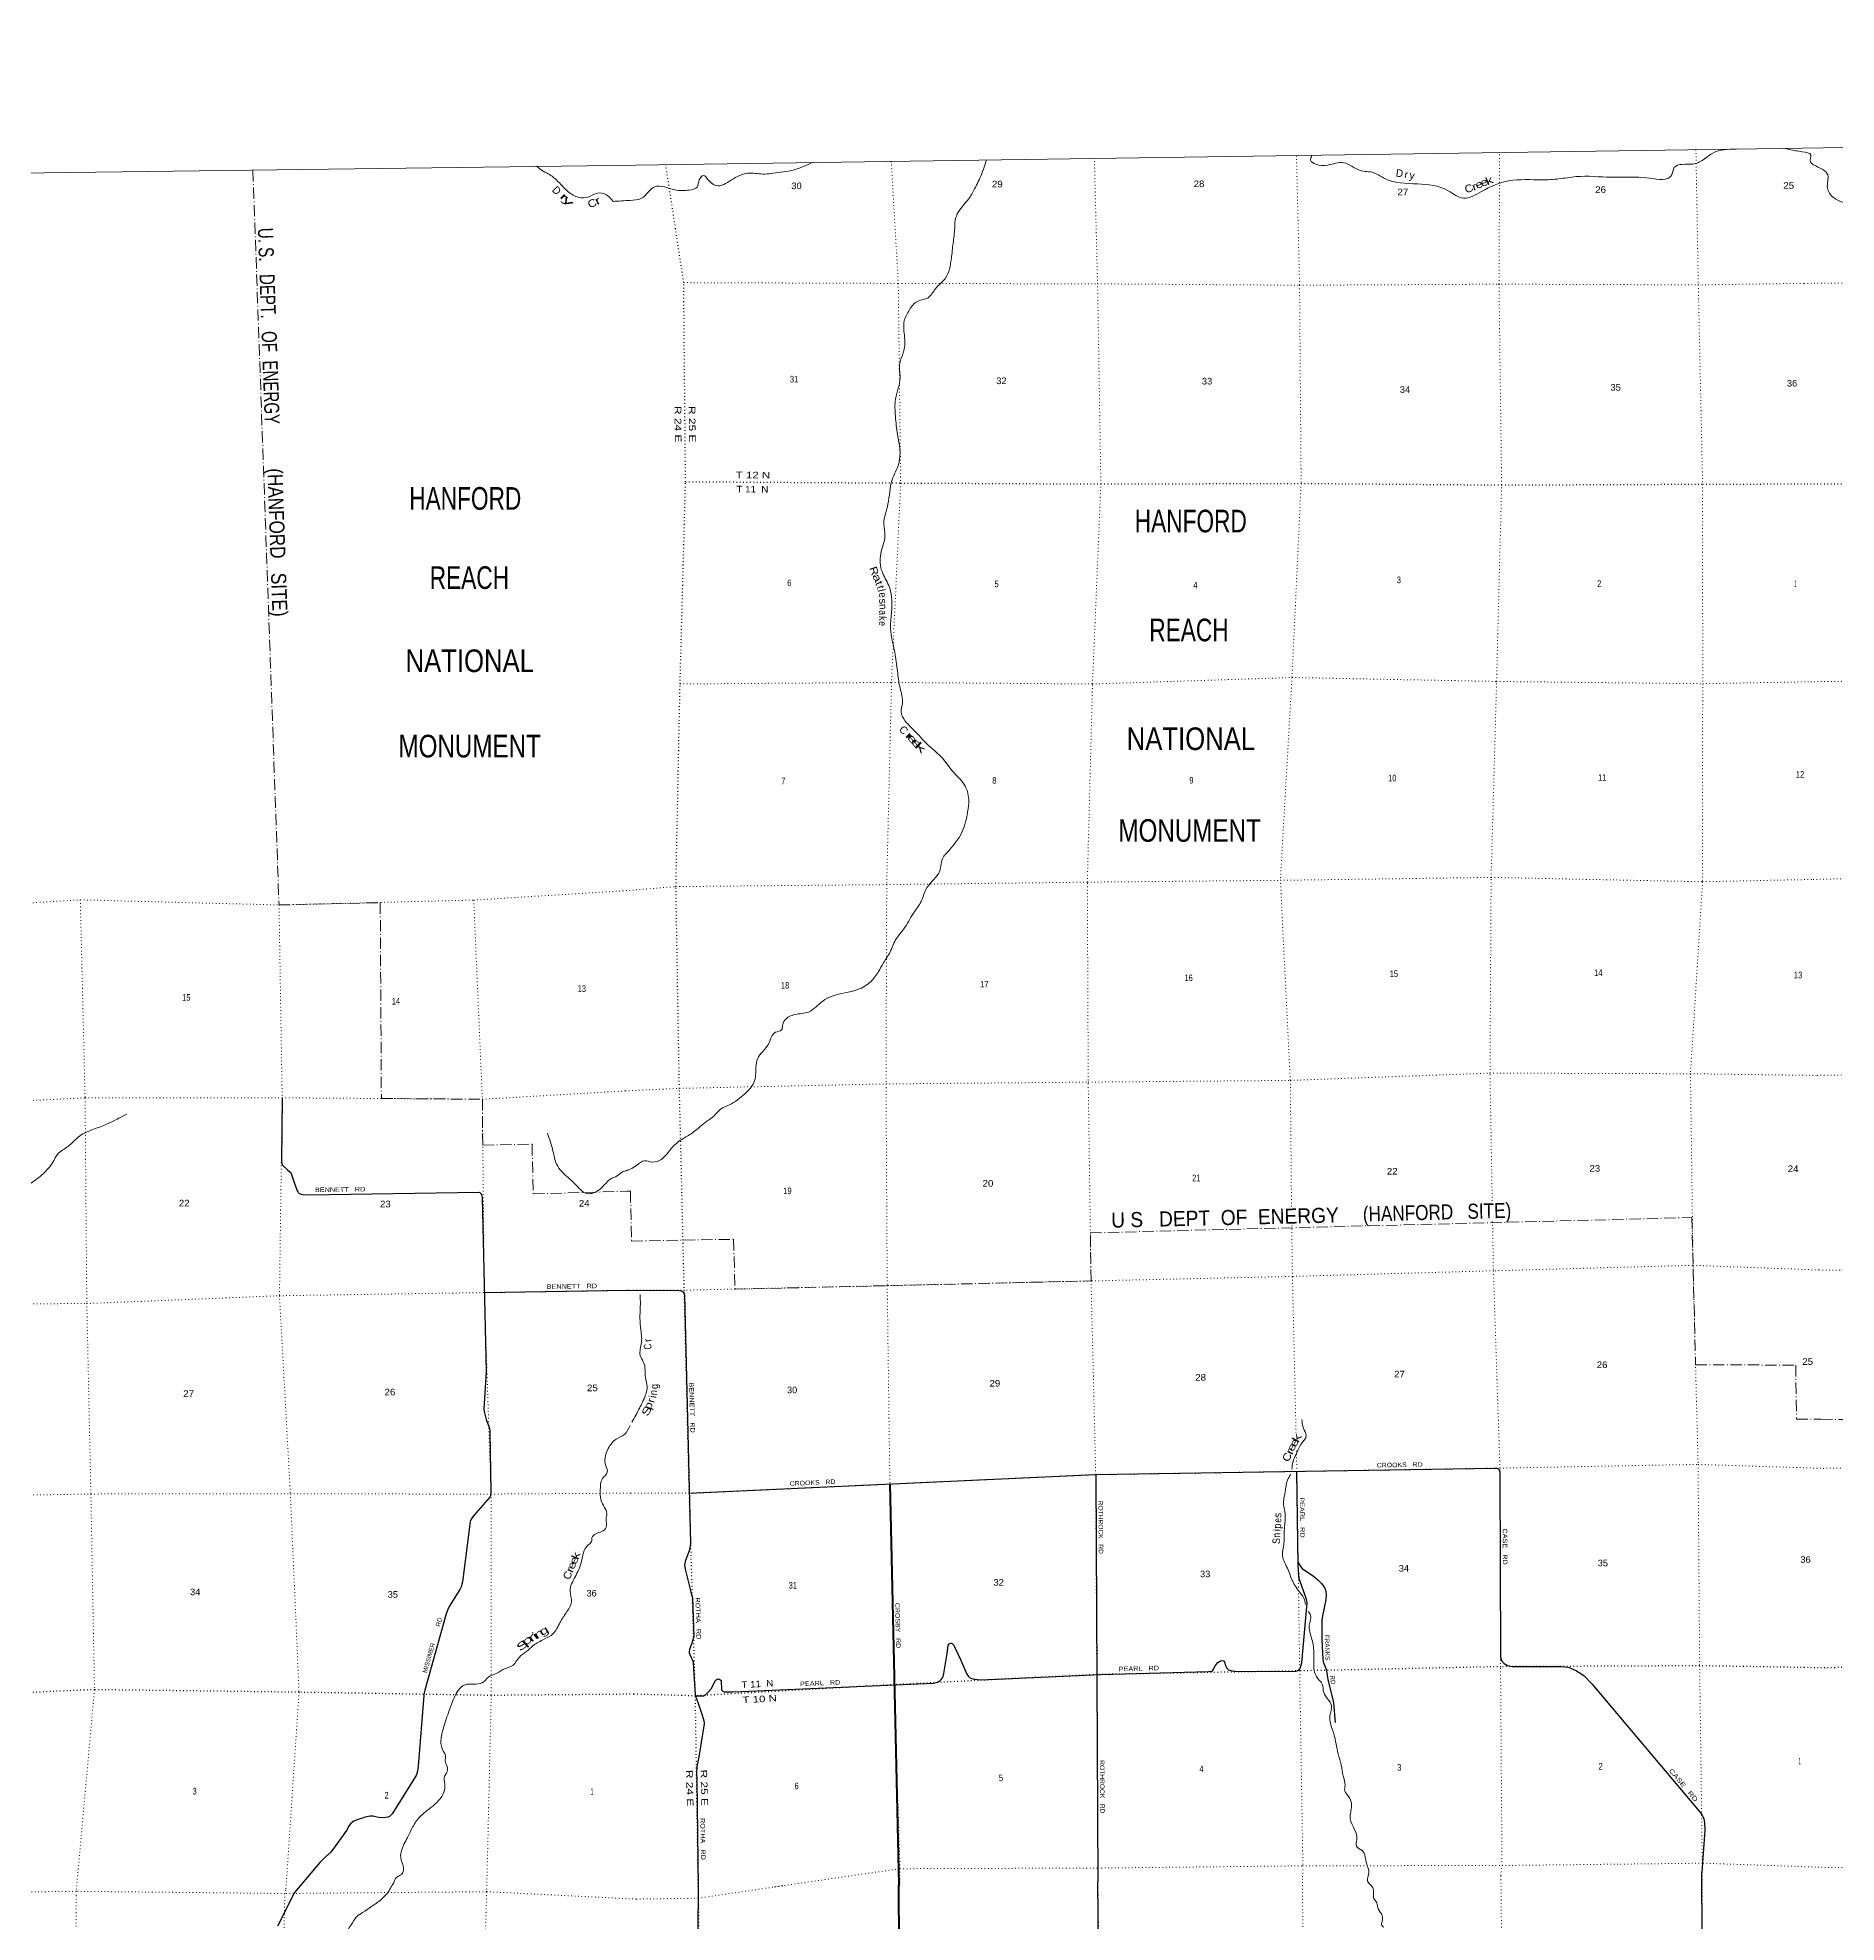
# Model space of a CAD drawing. Header units: feet. Extents: x 245918 to 509309, y -547785 to -360805.
# Drawn here: x 300551 to 348309, y -410830 to -360805 of the extents above; entities that cross this region are included whole.
import ezdxf
from ezdxf.enums import TextEntityAlignment as Align

# ---------------------------------------------------------------- set-up
doc = ezdxf.new("R2010")
doc.units = ezdxf.units.FT
doc.header["$LTSCALE"] = 60
doc.linetypes.add('DOT_DASHED', pattern=[7.7, 5, -1.2, 0.3, -1.2])
doc.linetypes.add('DOTTED', pattern=[1.5, 0.3, -1.2])
for name, color, linetype, lineweight in [('26', 7, 'Continuous', 40), ('27', 7, 'Continuous', 13), ('29', 7, 'Continuous', 25), ('39', 7, 'Continuous', 13), ('4', 7, 'Continuous', 13), ('44', 7, 'DOT_DASHED', 13), ('6', 7, 'DOTTED', 25), ('7', 7, 'DOTTED', 13)]:
    doc.layers.add(name, color=color, linetype=linetype, lineweight=lineweight)
doc.layers.add('30', color=7, linetype='Continuous')
doc.layers.add('41', color=7, linetype='Continuous')

msp = doc.modelspace()

# ---------------------------------------------------------------- linework, layer by layer
at = {"layer": '26'}
msp.add_line((323179.05, -399195.5), (323414.96, -409839.66), dxfattribs=at)
msp.add_lwpolyline([(323523.87, -424982.69), (323497.79, -419987.83), (323447.07, -414695.38), (323414.96, -409839.66)], dxfattribs=at)
at = {"layer": '29'}
for p, q in [((312409.21, -394114.66), (316229.7, -394052.93)), ((328644.29, -398947.04), (328701.91, -409759.51)), ((307368.76, -410038.61), (306918.27, -410933.58))]:
    msp.add_line(p, q, dxfattribs=at)
for points in [[(307043.16, -388943.93), (307022.21, -390624.59), (307035.36, -390692.96), (307045.41, -390723.15), (307060.36, -390740.67), (307188.49, -390855.24), (307256.55, -390916.81), (307282.36, -390956.31), (307343.73, -391138.41), (307444.88, -391416.44), (307465.18, -391450.03), (307480.26, -391465.12), (307497.86, -391480.21), (307524.35, -391495.6), (307593.38, -391512.91), (307724.83, -391520.43), (312268, -391452.68), (312291.95, -391458.84), (312302.63, -391465.12), (312324.62, -391489.02), (312337.83, -391520.45), (312350.58, -391592.16), (312457.97, -396212.73), (312395.01, -397209.77), (312403.58, -397274.15), (312455.34, -397483.93), (312467.99, -397512.54), (312522.47, -397646.46), (312548.34, -397725.38), (312553.29, -397798.89), (312584.92, -399402.2), (312578.51, -399488.52), (312570.97, -399513.67), (312555.57, -399545.57), (312126.66, -400039.71), (312102.18, -400067.01), (312056.93, -400129.88), (312034.31, -400190.25), (312014.11, -400335.39), (311833.22, -401789.89), (311816.23, -401858.02), (311793, -401925.71), (311756.85, -401999.87), (311477.02, -402443.23), (311437.33, -402526.83), (311398.6, -402637.73), (310830.06, -404667.61), (310813.95, -404735.14), (310804.7, -404810.91), (310653.36, -406686.93), (310639.26, -406817.7), (310620.9, -406878.64), (310599.04, -406930.89), (309962.71, -407954.16), (309931.68, -407989.77), (309888.95, -408019.95), (309851.24, -408035.04), (309792.46, -408049.57), (309695.4, -408057.68), (309596.46, -408050.83), (309447.68, -408009.04), (309383.71, -408009.89), (309250.49, -408037.56), (309144.92, -408070.25), (309051.91, -408102.95), (308948.86, -408148.22), (308911.15, -408168.35), (308865.22, -408203.89), (308825.69, -408256.38), (308748.71, -408392.98), (308418.48, -408865.05), (308335.25, -408965.35), (308181.73, -409100.73), (308042.33, -409241.91), (307368.76, -410038.61)], [(316229.7, -394052.93), (317573.15, -394055.65), (317643.53, -394065.71), (317675.69, -394085.3), (317698.83, -394110.98), (317721.58, -394174.78), (317886.96, -400779.19), (317856.34, -400942.82), (317742.29, -401254.84), (317728.46, -401337.98), (317740.85, -401452.36), (317872.12, -401990.52), (317895.5, -402064.49), (317934.83, -402217.31), (317971.38, -403241.3), (317917.82, -403417.73), (317859.59, -403587.98), (317848.4, -403640.57), (317851.21, -403681.41), (317868.12, -403722.6), (317949.36, -403894.6), (317955.35, -403928.13), (317968.04, -404100.54), (318011.61, -404785.7), (318021.19, -404827.54), (318099.68, -405041.01), (318195.76, -405330.53), (318242.63, -405480.38), (318247.42, -405523.5), (318246.62, -405562.73), (318110.69, -406436.82), (318050.16, -406701.71), (318046.78, -406870.97), (318051.35, -407040.11), (318091.41, -409892.76)], [(317853.36, -399437.56), (328646.13, -398947.01), (339245.73, -398776), (339291.45, -398777.96), (339322.57, -398787.54), (339344.12, -398801.91), (339360.88, -398827.72), (339370.45, -398871.38), (339377.73, -398964.13), (339393.17, -403767.64), (339400.87, -403829.69), (339431.48, -403901.78), (339487.69, -403962.51), (339575.11, -404016.76), (339699.41, -404038.19), (341008.26, -404036.79), (341102.45, -404045.51), (341193.42, -404059.88), (341279.61, -404088.62), (341408.88, -404155.7), (341552.93, -404243.75), (341609.97, -404289.84), (341814.46, -404501.37), (344666.62, -407880.83), (344743.65, -407983.59), (344791.53, -408084.2), (344810.68, -408184.81), (344815.15, -408382.39), (344736.41, -409502.41)], [(318019.45, -404819.96), (318205.52, -404819.24), (318235.49, -404814.41), (318271.4, -404797.64), (318326.46, -404752.13), (318429.38, -404631.24), (318546.93, -404413.35), (318563.47, -404397.6), (318594.59, -404376.05), (318630.5, -404368.86), (318666.41, -404380.84), (318687.95, -404402.4), (318695.13, -404414.37), (318703.72, -404446.02), (318707.48, -404626.98), (318711.89, -404661.1), (318723.86, -404680.27), (318743.01, -404697.03), (318775.29, -404711.94), (318814.83, -404716.2), (319007.47, -404712.73), (319243.35, -404699.36), (324338.22, -404479.68), (324440.63, -404455.09), (324487.31, -404431.14), (324517.24, -404407.18), (324547.16, -404378.44), (324574.69, -404340.11), (324590.25, -404301.78), (324615.09, -404223.99), (324696.11, -403693.11), (324723.6, -403475.23), (324750.65, -403437.03), (324774.59, -403425.05), (324803.31, -403422.66), (324832.04, -403432.24), (324847.61, -403444.21), (324877.53, -403477.75), (324914.64, -403549.61), (325057.62, -403849.89), (325225.97, -404246.4), (325265.35, -404306.58), (325289.29, -404328.13), (325325.2, -404349.69), (325378.51, -404363.65), (325502.35, -404388.02), (325613.31, -404394.56), (328778.41, -404248.64), (331642.79, -404173.89), (331706.3, -404165.25), (331735.03, -404160.46), (331751.78, -404153.27), (331756.15, -404139.14), (331821.61, -404014.96), (331878.66, -403942.47), (331912.18, -403913.73), (331931.33, -403904.15), (331971.09, -403888.87), (332005.54, -403884.98), (332037.19, -403891.4), (332046.24, -403899.36), (332063, -403923.31), (332093.79, -404014.84), (332127.64, -404081.41), (332149.81, -404110.14), (332161.15, -404124.53), (332201.85, -404141.3), (332266.49, -404155.67), (332350.27, -404162.85), (332473.26, -404169.21), (333956.06, -404159.86), (333996.12, -404155.67), (334015.27, -404148.49), (334039.21, -404134.11), (334059.16, -404113.28), (334082.3, -404069.44), (334113.66, -403943.07), (334259.46, -402349.52), (334242.78, -402260.46), (334196.09, -402132.77), (334081.25, -401807.47), (334048.79, -401702.75), (334015.75, -401352.32), (333985.87, -398860.86)], [(334014.04, -401269.88), (334090.68, -401391.35), (334126.59, -401434.47), (334184.63, -401485.29), (334417.89, -401634.92), (334540.74, -401736.29), (334642.25, -401837.05), (334705.93, -401920.74), (334734.65, -401980.63), (334756.2, -402057.28), (334762.38, -402128.03), (334751.38, -402273.11), (334711.64, -402479.19), (334654.46, -402735.2), (334645.11, -402840.78), (334645.44, -403337.64), (334672.42, -403841.89), (334683.49, -403916.12), (334753.81, -404091.02), (334770.48, -404153.54), (334805.38, -404388.11), (334944.13, -404922.24), (334956.33, -405006.29), (335005.13, -405524.18)], [(339649.85, -425344.22), (344599.86, -425319.73), (344676.24, -425315.69), (344758.35, -425287.73), (344817.94, -425236.94), (344848.22, -425181.26), (344874.83, -425118.5), (344888.51, -425062.82), (344909.02, -424963.18), (344836.39, -419967.96), (344791.1, -417296.51), (344763.77, -414641.23), (344736.41, -409502.41)], [(318091.41, -409892.76), (318049.93, -414661.86), (318054.5, -414961.36), (318065.84, -415106.13), (318100.74, -415355.53), (318135.13, -415711.46), (318123.57, -416445.04), (318111.28, -417331.37), (318068.07, -420470.71), (318035.08, -423155.86), (317984.79, -425684.14)], [(328721.1, -411558.61), (328701.91, -409759.51)]]:
    msp.add_lwpolyline(points, dxfattribs=at)
at = {"layer": '39'}
for points in [[(321141.31, -364107.27), (320614.43, -364317.53), (320083.84, -364401.49), (319856.31, -364424.51), (319458.34, -364399.33), (319022.49, -364547.88), (318615.11, -364738.38), (318377.74, -364606.4), (318224.15, -364463.28), (318117.63, -364579.47), (318063.95, -364769.53), (317849.08, -364848.81), (317469.34, -364843.53), (316934.86, -364765.68), (316584.75, -365066.26), (316277.71, -365124.54), (315829.93, -365151.53)], [(325741.95, -364053.82), (325613.53, -364432.3), (325428.27, -364815.42), (325265.71, -365091.47), (324999.92, -365425.25), (324912.81, -365660.05), (324901.18, -365857.64), (324858.04, -366261.13), (324810.96, -366668.69), (324655.26, -367184.41), (324388.9, -367469.83), (324191.89, -367706.03), (323875.55, -367822.85), (323700.19, -368030.57), (323559.77, -368320.45), (323571.01, -368759.51), (323535.92, -369166.92), (323439.31, -369444.16), (323451.81, -369820.75), (323330.8, -370396.47), (323326.32, -370857.89), (323384.05, -371340.69), (323419.14, -372103.81), (323236.58, -372545.32), (323128.3, -373183.34), (323018.6, -373702.5), (323046.53, -374032.56), (322938.25, -374503.35), (322969.91, -374978.42), (323148.14, -375344.86), (323227.77, -375988.55), (323196.57, -376387.86), (323228.78, -376742.04), (323319.92, -377178.08), (323385.9, -377682.93), (323450.49, -378070.95), (323511.18, -378467.08), (323479.98, -378699.16), (323588.83, -378945.59), (323892.36, -379262.09), (324078.68, -379469.27), (324551.51, -379906.52), (324845.68, -380275.52), (325149.61, -380626.26), (325274.26, -381023.6), (325244.29, -381358.42), (325098.58, -381874.01), (324677.92, -382457.54), (324593.23, -382561.36), (324503.66, -382925.14), (324346.44, -383146.73), (324143.63, -383399.12), (324007.74, -383733.26), (323803.61, -384042.08), (323550.83, -384460.3), (323332.51, -384753.18), (323164.97, -385113.91), (323004.14, -385367.79), (322876.95, -385593.03), (322670.36, -385863.59), (322329.13, -386071.39), (321643.81, -386247.28), (321397.58, -386377.32), (321015.38, -386668.24), (320658.49, -386735.21), (320388.49, -386883.68), (320330.23, -387025.44), (320303.66, -387142.63), (320142.54, -387205.11), (319970.06, -387487.34), (319802.88, -387711.07), (319663.36, -387908.26), (319624.07, -388132.38), (319568.95, -388536.02), (319324.76, -388837.28), (318918.63, -389132.54), (318680.22, -389248.37), (318506.51, -389427.86), (318270.77, -389600.08), (317934.34, -389874.3), (317652.64, -390047.1), (317383.66, -390280.18), (317111.45, -390577.77), (316872.51, -390649.29), (316662.26, -390613.67), (316449.96, -390741.26), (316279.27, -390838.11), (316182.81, -390880.53)], [(345649.8, -363761.4), (345044.23, -363860.21), (344776.65, -364042.9), (344496.27, -364159.27), (344007.77, -364250.07), (343930.36, -364460.57), (343349.73, -364534.4), (342322.3, -364509.11), (341400.88, -364492.56), (340939.99, -364552.79), (340492.66, -364576.57), (339615.75, -364605.8), (338883.76, -364889.05), (338408.28, -365066.31), (338004.22, -364865.92), (337190.75, -364684.81), (336289.64, -364528.99), (336024.2, -364389.3), (335665.76, -364327.35), (335225.72, -364125.4), (334808.79, -364185.07), (334486.77, -364160.93), (334351.6, -364053.85), (334385.06, -363930.33)], [(347400.66, -363833.3), (347221.72, -363804.47), (346907.21, -363740.26)], [(347400.66, -363833.3), (347634.72, -363923.78), (347620.13, -364093.29), (347705.25, -364175.58), (348082.14, -364449.41), (348072.99, -364785.88), (348230.17, -365043.42), (348516.41, -365188.8), (348798.77, -365338.32), (348973.79, -365649.74), (349053.93, -365949.6), (349307.35, -366198.54), (349881.96, -366245.64), (350307.02, -366208.14), (350648.36, -366378.23), (350957.38, -366605.56), (351512.07, -366967.26), (352078.92, -367270.26), (352642.32, -367529.06), (353299.69, -367771.26), (354160.73, -367969.78), (354716.1, -368043.57), (355088.39, -367928.96), (355475.37, -367771.68), (355907.84, -367776.26), (356550.12, -367863.84), (356976.65, -367933), (357259.57, -368038.21)], [(313791.89, -364219.25), (313976.29, -364346.76), (314145.12, -364438.06), (314380.67, -364636.71), (314630.14, -364885.39), (314919.51, -365042.61), (315167.18, -365035.53), (315412.62, -364929.81), (315635.33, -364967.55), (315833.38, -365154.79)], [(284622.65, -395819.69), (284876.65, -395785.63), (285287.5, -395685.47), (285598.16, -395723.42), (285870.67, -395754.1), (286170.13, -395562.68), (286445.63, -395460.36), (286652.89, -395345.35), (286911.82, -395305.81), (287064.14, -395236.23), (287440.64, -395357.43), (287729.83, -395595.23), (287934.7, -395639.37), (288203.29, -395496.92), (288381.22, -395410.7), (288518.24, -395283.02), (288644.68, -395218), (288739.79, -395093.19), (288962.8, -394967.78), (289298.17, -394773.61), (289623.93, -394595.74), (289923.41, -394581.56), (290453.04, -394580.8), (290900.58, -394573.66), (291330.01, -394649.47), (291698.04, -394573.46), (291849.81, -394391.1), (292034.55, -394340.99), (292136.81, -394443.63), (292336.74, -394622.83), (292648.8, -394723.2), (292788.71, -394899.59), (292841.16, -395009.3), (293061.41, -395026.95), (293263.43, -395210.13), (293549.75, -395321.09), (293855.66, -395149.68), (294019.77, -394894.55), (294383.64, -394899.19), (294668.91, -394963.85), (294829.1, -394976.69), (295034.99, -394889.9), (295267.86, -394758.25), (295407.36, -394564.05), (295532.8, -394454.74), (295696.89, -394463.46), (295908.33, -394356.42), (296126.98, -394214.98), (296336.56, -394202.64), (296468.07, -394008.61), (296588.7, -393951.76), (296756.81, -393696.55), (296829.82, -393654.78), (297116.45, -393691.21), (297214.74, -393618.71), (297529.34, -393654.57), (297652.48, -393619.82), (297729.47, -393489.34), (297998.52, -393367.02), (298388.79, -393214.02), (298536.62, -393122.38), (298646.25, -392932.82), (298907.93, -392661.6), (299074.9, -392444.69), (299379.08, -392196.77), (299696.38, -391910.32), (299946.17, -391643.37), (300200.85, -391327.98), (300370.06, -391209.72), (300704.03, -390953.13), (300953.08, -390653.98), (301086, -390433.73), (301359.27, -390232.77), (301664.85, -389958.64), (302036.56, -389779.84), (302401.09, -389637.43), (302705.5, -389488.2), (302914.89, -389379.19)], [(314086.85, -389881.79), (314233.64, -390362.18), (314331.38, -390706.61), (314467.74, -390903.22), (314816.87, -391228.41), (315146.53, -391487.54), (315288.09, -391472.55), (315597, -391256.77), (315755.44, -391104.48), (315937.27, -391014.15), (316080.83, -390910.51), (316182.81, -390880.53)], [(316329.44, -397554.41), (316530.95, -397183.24), (316684.84, -396850.88), (316734.02, -396618.57), (316689.1, -396371.33), (316676.01, -396111.6), (316632.15, -395953), (316550.18, -395782.78), (316584.03, -395437.84), (316559.47, -395055.36), (316544.79, -394662.68), (316553.89, -394420.8), (316546.81, -394163.01)], [(316279.78, -397645.88), (316130.76, -397882.41), (315915.61, -398001.62), (315701.37, -398249.71), (315615.26, -398507.26), (315631.35, -398688.21), (315675.68, -398880.66), (315551.61, -399050.37), (315490.71, -399361.79), (315500.13, -399601.28), (315571.83, -399766.98), (315666.52, -399976.53), (315641.88, -400124.07), (315646.8, -400341.49), (315533.48, -400456.6), (315368.95, -400516.36), (315269.52, -400627.16), (315257.77, -400726.09), (315161.93, -400818.69), (314990.08, -401261.28), (314819.26, -401661.56), (314689.89, -402038.84), (314726.24, -402320.07), (314581.07, -402617.1), (314424.81, -402866.02), (314233.83, -403170.04), (314001.24, -403313.77), (313711.31, -403484.86), (313527.03, -403643.71), (313340.48, -403790.53), (313173.46, -404005.43), (312906.32, -404123.69), (312691.21, -404244.91), (312580.06, -404279.41), (312354.52, -404469.32), (312129.59, -404510.18), (311904.07, -404524.86), (311698.23, -404702.29), (311587.38, -404926.11), (311477.8, -405206.3), (311328.37, -405668.58), (311258.12, -406008.39), (311320.34, -406285.07), (311383.15, -406410.67), (311370.4, -406553.94), (311419.18, -406677.82), (311417.01, -406847.05), (311357.5, -406955.01), (311359.74, -407142.28), (311337.01, -407374.37), (310992.57, -407786.26), (310766.8, -407966.1), (310546.93, -408230.42), (310395.81, -408529.59), (310218.46, -408905.83), (310191.14, -409111.83), (310263.45, -409392.33), (310207.3, -409560.66), (310088.98, -409631.56), (309979.35, -409821.11), (309931.22, -409896.13), (309878.28, -410006.23)], [(334117.62, -397480.64), (334160.39, -397715.82), (334234.61, -397906.28), (334093.62, -398147.81), (333966.87, -398411.33), (333883.2, -398599.75), (333855.93, -398806.8)], [(333824.37, -398932.69), (333737.25, -399095.2), (333674.95, -399400.21), (333635.64, -399622.32), (333634.97, -399733.14), (333674.13, -400000.6), (333656.1, -400331.23), (333639.44, -400776.69), (333607.43, -401107.51), (333733.18, -401430.28), (333875.23, -401779.05), (334072.77, -402088.83), (334190.87, -402272.68), (334213.8, -402392.42)], [(334289.45, -402577.71), (334349.6, -402679.66), (334314.77, -402942.01), (334372.71, -403275.72), (334437.23, -403657.7), (334433.04, -403976.07), (334506.97, -404309.58), (334659.22, -404509.12), (334697.86, -404732.26), (334901.75, -405072.18), (334863.14, -405352.72), (334966.77, -405830.9), (335082.97, -406357.28), (335164.46, -406654.43), (335215.87, -406943.9), (335266.74, -407187.03), (335258.63, -407344.28), (335368.4, -407500.04), (335422.8, -407872.07), (335396.42, -408005.37), (335579.75, -408631.64), (335569.98, -408817.12), (335715.16, -408926.09), (335839.35, -409285.15), (335895.39, -409459.72), (335867.88, -409647.76)], [(336297.45, -410961.24), (336231.55, -410900.63), (336250.06, -410806.25), (336252.79, -410655.52), (336147.38, -410470.1), (336108.03, -410311.13), (336032.35, -410200.23), (336020.88, -410083.59), (336015.54, -409942.87), (335941.85, -409836), (335864.1, -409737.14), (335860.29, -409694.92), (335867.88, -409647.76)], [(309879.22, -410005.06), (309672.32, -410223.05), (309409.74, -410413.47), (309178.87, -410571.31), (309017.72, -410686.02), (308877.75, -410894.95), (308789.37, -411054.95), (308745.3, -411228.46), (308661.83, -411295.9), (308687.49, -411428.28), (308616.22, -411676.53), (308489.49, -411985.83), (308378.53, -412270.8), (308270.97, -412505.45), (308122.57, -412680.31), (308059.94, -412811.83), (308003.44, -412953.32), (307871.09, -413127.98), (307823.15, -413313.59), (307649.2, -413533.02), (307468.75, -413712.33), (307326.47, -413895.15), (307216.85, -413956.9), (307088.49, -414129.49), (306913.7, -414278.56), (306810.65, -414386.47), (306732.38, -414552.38), (306541.42, -414691.6), (306339.32, -414738.47), (306152.25, -414867.59), (305845.9, -415088.75), (305624.48, -415198.21), (305531.3, -415291.92), (305474.68, -415423.35), (305317.47, -415531.98), (305111.84, -415619.11), (304980.03, -415671.1), (304892.31, -415718.49), (304746.58, -415780.71), (304667.32, -415864.19), (304515.81, -415946.59), (304336.31, -416037.41), (304150.41, -416096.13), (304055.29, -416195.9), (303985.21, -416375.77), (303903.99, -416463.3), (303885.18, -416568.1), (303796.51, -416703.98), (303755.65, -416811.08), (303723.61, -416984.43), (303644.38, -417238.82), (303532.27, -417427.28), (303474.24, -417609.01), (303399.67, -417748.73), (303303.41, -417920.9), (303283.16, -418073.98), (303194.09, -418175.68), (303112.83, -418428.09), (303022.47, -418590.13), (302952.79, -418804.18), (302838.62, -418988.65), (302729.94, -419128.81), (302732.58, -419349.96), (302718.46, -419679.91), (302749.48, -419924.83), (302754.08, -420141.93), (302680.54, -420368.1), (302743.25, -420578.41), (302884.75, -420833.95), (303138.21, -421055.85), (303173.22, -421298.7), (303285.02, -421419.9), (303399.29, -421579.27), (303441.5, -421753.66), (303588.66, -421978.96), (303742.27, -422240.37), (303792.99, -422454.86), (303863.96, -422685.18), (303880.82, -422920.22), (303820.49, -423244.74), (303857.23, -423465.45), (303869.4, -423644.25), (303941.54, -423804.17), (303927.15, -423943.1), (303985.46, -424121.3), (304031.85, -424309.71), (304034.09, -424496.68), (304166.35, -424818.69), (304279.01, -425179.17), (304359.14, -425503.87), (304423.78, -425708.12), (304464.47, -425922.75), (304584.16, -426200.69), (304661.08, -426424.89), (304749.99, -426644.92), (304910.86, -426841.89), (305030.19, -427089.67)]]:
    msp.add_spline(points, degree=3, dxfattribs=at)
at = {"layer": '4'}
msp.add_lwpolyline([(252658.03, -364975.08), (284238.76, -364605.82), (315818.96, -364193.12), (347398.55, -363736.98), (378977.49, -363237.41), (410555.7, -362694.39), (442133.15, -362107.94), (473709.75, -361478.06), (505285.47, -360804.74), (509308.75, -543581.54), (477481.62, -544260.21), (445653.59, -544895.11), (413824.71, -545486.24), (381995.06, -546033.57), (350164.67, -546537.12), (318333.63, -546996.89), (286501.99, -547412.88), (254669.8, -547785.08)], close=True, dxfattribs=at)
msp.add_lwpolyline([(252658.03, -364975.08), (284238.76, -364605.82), (315818.96, -364193.12), (347398.55, -363736.98), (378977.49, -363237.41), (410555.7, -362694.39), (442133.15, -362107.94), (473709.75, -361478.06), (505285.47, -360804.74), (509308.75, -543581.54), (477481.62, -544260.21), (445653.59, -544895.11), (413824.71, -545486.24), (381995.06, -546033.57), (350164.67, -546537.12), (318333.63, -546996.89), (286501.99, -547412.88), (254669.8, -547785.08)], close=True, dxfattribs=at)
at = {"layer": '44'}
for points in [[(306266.29, -364322.54), (306959.32, -383826.05), (309646.66, -383763.52), (309677.03, -388961.76), (312357.88, -388982.78), (312369.17, -390198.93), (313677.95, -390176.34), (313707.48, -391496.03), (316193.54, -391423.63)], [(316193.54, -391423.63), (316288.57, -391419.23), (316322.4, -392748.49), (319024.65, -392699.51), (319069.29, -394024.06), (328521.27, -393805.48), (328501.56, -392530.71), (344472.81, -392123.08), (344573.48, -396029.02), (347230.84, -396041.29), (347251.87, -397476.97), (347909.1, -397477.26)], [(347909.1, -397477.26), (348634.33, -397482.7), (348635.93, -398769.03), (349955.37, -398766.57), (349966.36, -400095.53), (352625.27, -400118.63), (352630.41, -401440.88), (354000.35, -401456.82), (354004.14, -404046.16), (355403.65, -404049.26), (355449.08, -405384.3), (358158.75, -405406.58), (358218.28, -407990.05), (359588.22, -408005.99), (359614.71, -409281.19)]]:
    msp.add_lwpolyline(points, dxfattribs=at)
at = {"layer": '6'}
for points in [[(318091.41, -409892.76), (318014.72, -404794.14), (317853.36, -399437.56), (317720.11, -394075.87), (317590.51, -388694.01), (317498.53, -383338.09), (317608.1, -377959.48), (317753.76, -372590.48), (317704.6, -367306.55), (317229.28, -364173.67)], [(347533.39, -372648.25), (350124.29, -372639.47), (355191.25, -372570.9), (360443.23, -372503.45), (365827.16, -372412.34), (371147.45, -372343.06), (376430.6, -372244.57), (379124.79, -372161.18)], [(317753.76, -372590.48), (323465.34, -372625.03), (328781.14, -372650.49), (334098.46, -372635.63), (339422.45, -372677.1), (344759.68, -372655.95), (347533.39, -372648.25)], [(348008.98, -404077.19), (344680.91, -404021.76), (339405.58, -404044.85), (334052.14, -404156.83), (328672.27, -404252.81), (323290.44, -404522.55), (318019.45, -404819.96), (316377.21, -404775.49)], [(379651.33, -404057.31), (376928.7, -403975.03), (371605.02, -404002.12), (366301.91, -404105.17), (360841.47, -404069.46), (355403.65, -404049.26), (349984.1, -404034.61), (348008.98, -404077.19)], [(316377.21, -404775.49), (312594.05, -404808.84), (307489.52, -404723.92), (302059.59, -404655.74), (296744.28, -404883.29), (290804.16, -404968.54), (285503.28, -405038.7), (284738.39, -404962.44)], [(318091.41, -409892.76), (318091.53, -410189.91), (318143.68, -415184.89), (318068.07, -420470.71), (317984.82, -425678.12), (317931.15, -430990.17), (317921.45, -436334.6), (317963.35, -441791.82), (317980.11, -443637.89)]]:
    msp.add_lwpolyline(points, dxfattribs=at)
at = {"layer": '7'}
for q in [(307114.17, -410065.37), (312474.6, -409969.83), (316447.25, -410213.97)]:
    msp.add_line((312472.93, -410017.63), q, dxfattribs=at)
for points in [[(323216.09, -364090.17), (323402.02, -367327.18), (323465.34, -372625.03), (323222.86, -377918.7), (323095.16, -383285.45), (323076.46, -388576.28), (323108.25, -393924.99), (323179.05, -399195.5), (323292.72, -404527.12), (323447.19, -409397.53), (323440.59, -409848.9)], [(328701.91, -409759.51), (328700.26, -409391.04), (328672.27, -404255.1), (328644.29, -398947.04), (328521.27, -393805.48), (328445.85, -388570.84), (328421.87, -383220.11), (328558.84, -377960.02), (328781.09, -372646.46), (328693.68, -367338.84), (328609.07, -364013.61)], [(333975.02, -363936.18), (334057.58, -367375.77), (334098.46, -372635.63), (333856.3, -377788.26), (333548.78, -383157.29), (333812.25, -388482.84), (333843.84, -391913.65)], [(339173.68, -391767.15), (339113.47, -388290.89), (339143.29, -383094.61), (339288.95, -377892.83), (339422.45, -372677.1), (339352.76, -367347.09), (339370.61, -363857.05)], [(344581.96, -363779.43), (344644.51, -367366.81), (344759.68, -372655.95), (344761.03, -377952.57), (344757.9, -383208.96), (344437.14, -388306.17), (344504.69, -393393.56), (344639, -398675.28), (344680.91, -404021.76), (344749.72, -409261.91), (344743.28, -409502.29)], [(347452.84, -367325.2), (350027.62, -367322.9), (355328.67, -367280.31), (360573.89, -367128.48), (365849.42, -367104.68), (371126.72, -366949.98), (376362.43, -366876.91), (379036.76, -366828.4)], [(317704.6, -367306.55), (323402.02, -367327.18), (328693.68, -367338.84), (334057.58, -367375.77), (339332.78, -367347.35), (344644.51, -367366.81), (347452.84, -367325.2)], [(379213.89, -377558.32), (376516.96, -377553.36), (371193.42, -377584.47), (365851.5, -377730.83), (360551.93, -377757.28), (355237.47, -377820.36), (350077.44, -377871.28), (347612.87, -377900.75)], [(317608.1, -377959.48), (323222.86, -377918.7), (328558.84, -377960.02), (333856.3, -377788.26), (339288.95, -377892.83), (344761.03, -377952.57), (347612.87, -377900.75)], [(316083.89, -383452.53), (317498.53, -383338.09), (323091.16, -383285.5), (328421.87, -383220.11), (333548.95, -383171.39), (339143.29, -383094.61), (344757.9, -383208.96), (347692.28, -383148.04)], [(347692.28, -383148.04), (350038.37, -383094.83), (355561.47, -383078.53), (360522.08, -383016.82), (366042.38, -382976.44), (371351.29, -382804.79), (376643.05, -382847), (379300.63, -382812.66)], [(284476.13, -383779.48), (285126.02, -383800.2), (290590.22, -384132.71), (296201.98, -384021.95), (301682.82, -383690.3), (306959.32, -383826.05), (312130, -383696.14), (316083.89, -383452.53)], [(301682.82, -383690.3), (301809.87, -388948.61), (301855.22, -394393.89), (301963.96, -399461.23), (302059.59, -404655.74), (301573.16, -410007.16), (301575.32, -410115.29)], [(306959.32, -383826.05), (307043.16, -388943.93), (306971.39, -394198.6), (307260.35, -399457.63), (307491.43, -404719.86), (307140.75, -409975.85), (307114.75, -410042)], [(312130, -383696.14), (312357.88, -388982.78), (312409.21, -394114.66), (312589.33, -399462.88), (312594.05, -404808.84), (312474.6, -409969.83)], [(379388.32, -388125.31), (376739.82, -388105.18), (371424.99, -388033.38), (366117.06, -388235.21), (360630.58, -388264.62), (355189.85, -388278.72), (349979.08, -388314.88), (347770.99, -388349.78)], [(316156.93, -388762.22), (317590.51, -388694.01), (323076.46, -388576.28), (328447.34, -388528.52), (333812.25, -388482.84), (339111.45, -388288.9), (344437.14, -388306.17), (347770.99, -388349.78)], [(284541.62, -389069.12), (285320.2, -389073.5), (290624.46, -389264.01), (296381.15, -389198.63), (301809.87, -388948.61), (307043.16, -388943.93), (312357.88, -388982.78), (316156.93, -388762.22)], [(333849.68, -392334.14), (333868.44, -393686.09), (333963.83, -397889.69)], [(339402.93, -409589.16), (339432.75, -409322.31), (339393.85, -404060.41), (339377.02, -398774.08), (339203.72, -393501.77), (339181.29, -392206.66)], [(347849.15, -393515), (344487.92, -393390.63), (339204.13, -393536.02), (333868.44, -393686.09), (328521.27, -393805.48), (323109.4, -393930.7), (317724.68, -394050.73), (316229.7, -394052.93)], [(347849.15, -393515), (349979.99, -393531.32), (355324.93, -393539.91), (360718.1, -393547.21), (366180.33, -393514.41), (371471.87, -393302.96), (376778.1, -393419.28), (379476, -393436.17)], [(284605.39, -394333.2), (285381.23, -394347.32), (290759.63, -394350.96), (296567.5, -394427.53), (301855.49, -394405.97), (306971.39, -394198.6), (312409.21, -394114.66), (316229.7, -394052.93)], [(316303.78, -399437.64), (317853.36, -399437.56), (323179.05, -399195.5), (328671.73, -398943.68), (333985.87, -398860.86), (339371.31, -398774.08), (344639, -398675.28), (347928.82, -398780.37)], [(333973.43, -398312.69), (333985.87, -398860.86), (334060.14, -404149.97), (334145.38, -409334.78), (334136.99, -409673.61)], [(379563.52, -398737.84), (376829.98, -398718.92), (371526.52, -398749.5), (366223.96, -398745.82), (360736.2, -398797.42), (355312.18, -398768.79), (349955.37, -398766.57), (347928.82, -398780.37)], [(284672.97, -399677.91), (285439.98, -399706.74), (290713.88, -399657.11), (296655.54, -399551.69), (301963.96, -399461.23), (307260.35, -399457.63), (312584.94, -399463.52), (316303.78, -399437.64)], [(320114.04, -409891.15), (323445.31, -409407.63), (328703.69, -409389.9), (334133.34, -409330.9), (339432.75, -409322.31), (344769.5, -409260.87), (348089.13, -409374.64)], [(334136.99, -409673.61), (334153.18, -414747.92), (334179.82, -420042.27), (334204.56, -425314.5), (334236.58, -430741.53), (334258.58, -436166.5), (334324.23, -441690.17), (334059.01, -447198.2), (333834.09, -452668.24), (333879.95, -455390.86)], [(339503.83, -443873.86), (339601.94, -441534.18), (339740.96, -435991.38), (339716.48, -430664.89), (339649.85, -425344.22), (339531, -420039.39), (339456.22, -414746.83), (339402.93, -409589.16)], [(344743.28, -409502.29), (344763.77, -414641.23), (344836.39, -419967.96), (344914.92, -425316.82), (344987.54, -430641.53), (345044.03, -435984.26), (344967.4, -441483.13), (344727.43, -446906.93), (344461.28, -452449.07), (344516.21, -454290.71)], [(348089.13, -409374.64), (350015.32, -409379.1), (355567.18, -409319.75), (359092.91, -409274.1), (359508.29, -409276.92), (359551.36, -409277.48), (359614.71, -409281.19)], [(307114.17, -410065.37), (301573.16, -410007.16), (296198.22, -410072.79), (290837.09, -410218.71), (285551.94, -410256.57), (284796.42, -410261.81)], [(301575.32, -410115.29), (301587.11, -415339.31), (301626.77, -420673.4), (301629.75, -426128.61), (301675.11, -431436.48), (301768.36, -436721.6), (301811.96, -442049.61), (301820.29, -443027.5)], [(307206.17, -443510.87), (307179.51, -441897.19), (307319.37, -436474.3), (306988.02, -431413.47), (306928.49, -426095.73), (306891.06, -420779.71), (306984.06, -415297.11), (307114.75, -410042)], [(312472.93, -410017.63), (312318.58, -415235.61), (312348.62, -420604), (312413.61, -425875.42), (312468.96, -431179.14), (312585.87, -436429.78), (312577, -441732.32), (312618.66, -444586.89)], [(316452.01, -410213.9), (318091.53, -410189.91), (320339.12, -409858.48)], [(323415.77, -409841.82), (323447.07, -414695.38), (323497.79, -419987.83), (323522.15, -425338.44), (323515.46, -430889.91), (323541.62, -436284.75), (323575.11, -441822.33), (323491.04, -445245.42)], [(328934.14, -444029.69), (329049.34, -441675.32), (328905.07, -436233.69), (328933.26, -430798.9), (328885.74, -425259.24), (328852.89, -420005.07), (328762.05, -414714.44), (328701.91, -409759.51)]]:
    msp.add_lwpolyline(points, dxfattribs=at)

# ---------------------------------------------------------------- texts
at = {"layer": '27', "width": 1.15}
msp.add_text('CROSBY   RD', height=120, rotation=271.27, dxfattribs=at).set_placement((323319.08, -402354.37))
at = {"layer": '30'}
for s, rotation, width, p in [('BENNETT   RD', 0.854, 1.2, (308582.92, -391437.62)), ('BENNETT   RD', 0.926, 1.2, (314736.48, -394007.05)), ('BENNETT   RD', 271.434, 1.2, (317866.59, -397169.15)), ('CROOKS   RD', 0.924, 1.15, (336715.48, -398746.81)), ('CROOKS   RD', 2.602, 1.15, (321127.87, -399218.66)), ('ROTHROCK   RD', 270.305, 1.1, (328720.56, -400344.44)), ('PEARL   RD', 270.687, 1.2, (334070.56, -400084.86)), ('CASE   RD', 270.184, 1.2, (339453.81, -400857.08)), ('ROTHA   RD', 271.432, 1.2, (318031.91, -402764.52)), ('RD', 74.353, 0.95, (311259.83, -402873.65)), ('PEARL   RD', 1.495, 1.2, (329792.03, -404152.17)), ('PEARL   RD', 2.469, 1.2, (321333.05, -404539.86)), ('RD', 278.463, 0.9, (334878.86, -404406.9)), ('ROTHROCK   RD', 270.305, 1.1, (328758.45, -407233.94)), ('CASE   RD', 310.163, 1.35, (344205.51, -407225.92)), ('ROTHA   RD', 271.065, 1.2, (318156.08, -408618.63))]:
    msp.add_text(s, height=120, rotation=rotation, dxfattribs=dict(at, width=width)).set_placement(p, align=Align.CENTER)
for s, rotation, p in [('MISSIMER', 74.353, (310992.59, -403827.79)), ('FRANKS', 272.038, (334734.8, -403540.07))]:
    msp.add_text(s, height=120, rotation=rotation, dxfattribs=at).set_placement(p, align=Align.CENTER)
at = {"layer": '41'}
for s, rotation, p in [('D', 351.036, (336697.23, -364500.57)), ('r', 351.036, (336876.82, -364532.76)), ('y', 349.763, (337027.04, -364555.94)), ('D', 314.989, (314260.49, -364929.42)), ('l', 281.952, (322858.98, -375496.82)), ('n', 276.22, (322903.83, -375917.86)), ('C', 313.993, (323473.01, -379250.97)), ('r', 93.522, (316841.12, -395373.93)), ('i', 80.449, (316976.73, -396894.86)), ('s', 86.979, (333572.32, -400032.38)), ('i', 87.833, (333552.47, -400425.06))]:
    msp.add_text(s, height=200, rotation=rotation, dxfattribs=at).set_placement(p, align=Align.CENTER)
for s, rotation, width, p in [('r', 21.067, 1.35, (338734.61, -364848.43)), ('e', 22.847, 1.3, (338857.96, -364789.6)), ('e', 22.847, 1.3, (338992.86, -364733.96)), ('k', 22.847, 1.45, (339131.93, -364686.07)), ('r', 315.191, 2.25, (314463.58, -365102.39)), ('y', 315.191, 2.2, (314569.54, -365205.46)), ('C', 25.48, 1.2, (315315.67, -365290.2)), ('r', 28.036, 1.6, (315466.51, -365215.56)), ('C', 21.067, 1.15, (338587.95, -364898.78)), ('R', 288.189, 1.2, (322666.98, -374989.05)), ('a', 296.384, 1.45, (322752.99, -375183.05)), ('t', 293.451, 1.2, (322803, -375321.34)), ('t', 288.666, 1.05, (322840.62, -375420.98)), ('e', 279.388, 0.95, (322890.68, -375613.77)), ('k', 266.632, 0.95, (322891.94, -376214.08)), ('s', 276.22, 1.05, (322897, -375771.26)), ('a', 271.894, 0.85, (322896.55, -376067.05)), ('e', 263.348, 0.85, (322891.49, -376346.34)), ('r', 313.993, 2.2, (323633.54, -379408.88)), ('e', 311.834, 1.9, (323709.34, -379491.19)), ('e', 312.097, 1.9, (323811.52, -379600.44)), ('k', 315.917, 2.25, (323921.33, -379716.09)), ('C', 93.826, 0.8, (316847.54, -395543.34)), ('g', 92.666, 0.9, (317019.01, -396604.38)), ('S', 63.511, 1.45, (316808.61, -397301.18)), ('p', 71.762, 1.25, (316861.5, -397145.48)), ('r', 74.762, 1.2, (316929.23, -397004.67)), ('n', 84.341, 0.95, (316995.13, -396778.24)), ('e', 64.479, 1.35, (333934.49, -398261.78)), ('e', 64.146, 1.35, (334001.64, -398142.3)), ('k', 61.326, 1.65, (334069.95, -398022.06)), ('C', 66.717, 1.2, (333814.01, -398521.33)), ('r', 65.395, 1.5, (333887.04, -398376.21)), ('e', 86.979, 0.8, (333570.48, -400165.15)), ('S', 87.884, 0.9, (333538.09, -400712.76)), ('n', 87.833, 0.85, (333545.64, -400559.12)), ('p', 86.778, 0.9, (333562.28, -400317.95)), ('k', 68.659, 1.4, (314934.03, -401129.95)), ('e', 66.873, 1.3, (314879.63, -401259.17)), ('C', 69.412, 1.1, (314715.17, -401654.26)), ('r', 66.906, 1.45, (314773.58, -401509.81)), ('e', 66.873, 1.3, (314823.41, -401393.81)), ('r', 39.265, 2, (313727.51, -403351.14)), ('i', 37.265, 1.55, (313815.91, -403303.58)), ('n', 34.826, 1.75, (313910.49, -403249.32)), ('g', 31.146, 1.65, (314040.68, -403173.25)), ('S', 38.281, 1.75, (313476.92, -403555.4)), ('p', 42.032, 2, (313609.75, -403422.29))]:
    msp.add_text(s, height=200, rotation=rotation, dxfattribs=dict(at, width=width)).set_placement(p, align=Align.CENTER)
at = {"layer": '44'}
for s, rotation, width, p in [('U. S.   DEPT.   OF  ENERGY', 272.035, 0.75, (306395.91, -365858.39)), ('(HANFORD   SITE)', 272.035, 0.85, (306647.7, -372240.44)), ('U S   DEPT  OF  ENERGY', 1.3, 0.95, (329060.31, -392391.83)), ('(HANFORD   SITE)', 1.462, 0.85, (335742.33, -392229.84))]:
    msp.add_text(s, height=400, rotation=rotation, dxfattribs=dict(at, width=width)).set_placement(p)
for s, width, p in [('HANFORD', 0.75, (311904.53, -373333.79)), ('HANFORD', 0.75, (331168.89, -373935.32)), ('REACH', 0.75, (312013.29, -375436.17)), ('REACH', 0.75, (331120.21, -376825.73)), ('NATIONAL', 0.85, (312024.33, -377643.52)), ('NATIONAL', 0.85, (331172.69, -379713.58)), ('MONUMENT', 0.8, (312021.3, -379908.57)), ('MONUMENT', 0.8, (331137.38, -382148.72))]:
    msp.add_text(s, height=600, dxfattribs=dict(at, width=width)).set_placement(p, align=Align.CENTER)
at = {"layer": '6'}
for s, rotation, width, p in [('R 24 E', 270.533, 1.35, (317462.99, -370581.54)), ('R 25 E', 270.533, 1.35, (317837.81, -370582.7)), ('T 12 N', 359.653, 1.3, (319086.65, -372499.59)), ('T 11  N', 359.653, 1.1, (319107.24, -372874.42)), ('T 11  N', 3.229, 1.1, (319244.42, -404614.82)), ('T 10 N', 3.229, 1.3, (319270.61, -405016.43)), ('R 24 E', 271.548, 1.35, (317765.94, -406786.81)), ('R 25 E', 271.548, 1.35, (318149.73, -406777.67))]:
    msp.add_text(s, height=175, rotation=rotation, dxfattribs=dict(at, width=width)).set_placement(p)
at = {"layer": '7'}
for s, width, p in [('30', 1.05, (320562.59, -364825.49)), ('29', 1.1, (325888.31, -364776.59)), ('28', 1.1, (331244.03, -364771.15)), ('25', 1.1, (346901.16, -364815.93)), ('27', 1.1, (336657.21, -364988.06)), ('26', 1.1, (341906.88, -364924.96)), ('31', 0.85, (320523.53, -369955.64)), ('32', 1.05, (326005.11, -370000.09)), ('33', 1.05, (331464.24, -370009.62)), ('34', 1.05, (336719.43, -370232.41)), ('35', 1.05, (342314.09, -370173.79)), ('36', 1.05, (346997.7, -370064.24)), ('6', 0.85, (320452.05, -375363.33)), ('3', 0.85, (336637.88, -375283.51)), ('5', 0.85, (325954.77, -375393.33)), ('4', 0.85, (331235.55, -375424.96)), ('2', 0.85, (341959.09, -375383.53)), ('1', 0.4, (347188.47, -375384.27)), ('7', 0.85, (320291.68, -380623.23)), ('8', 0.85, (325896.72, -380604.73)), ('9', 0.85, (331130.27, -380603.02)), ('10', 0.85, (336407.7, -380544.68)), ('11', 0.65, (341988.2, -380530.19)), ('12', 0.85, (347236.77, -380447.7)), ('16', 0.85, (331001.1, -385846.9)), ('15', 0.85, (336451.18, -385737.69)), ('14', 0.85, (341878.29, -385713.38)), ('13', 0.85, (347183.56, -385772.14)), ('15', 0.85, (304387.69, -386368.15)), ('13', 0.85, (314889.38, -386133.19)), ('18', 0.85, (320286.56, -386046.86)), ('17', 0.85, (325577.71, -386016.22)), ('14', 0.85, (309952.25, -386467.82)), ('20', 1.1, (325640.49, -391303.08)), ('21', 0.85, (331205.12, -391159.34)), ('22', 1.1, (336373.96, -390980.91)), ('23', 1.1, (341753.2, -390902.74)), ('24', 1.1, (347018.96, -390916.29)), ('22', 1.1, (304298.13, -391827.23)), ('23', 1.1, (309639.61, -391852.32)), ('24', 1.1, (314919.11, -391830.92)), ('19', 0.85, (320348.16, -391500.63)), ('27', 1.1, (336566.07, -396366.32)), ('26', 1.1, (341946.69, -396118.43)), ('25', 1.1, (347406.06, -396032.62)), ('26', 1.1, (309761.93, -396842.41)), ('25', 1.1, (315135.37, -396732.56)), ('30', 1.05, (320446.89, -396787.2)), ('29', 1.1, (325824.2, -396608.39)), ('28', 1.1, (331286.47, -396451.98)), ('27', 1.1, (304416.63, -396883.35)), ('35', 1.05, (341973.6, -401380.48)), ('36', 1.05, (347355.94, -401288.25)), ('33', 1.05, (331414.05, -401671.23)), ('34', 1.05, (336690.24, -401522.31)), ('34', 1.05, (304596.78, -402147.33)), ('35', 1.05, (309844.1, -402214.36)), ('36', 1.05, (315122.64, -402182.03)), ('31', 0.85, (320490.52, -401971.66)), ('32', 1.05, (325930.62, -401893.76)), ('4', 0.85, (331399.89, -406843.07)), ('3', 0.85, (336651.71, -406805.95)), ('2', 0.85, (341996.11, -406775.56)), ('1', 0.4, (347304, -406639.94)), ('6', 0.85, (320646.43, -407297.37)), ('5', 0.85, (326073.28, -407083.69)), ('3', 0.85, (304662.86, -407436.37)), ('2', 0.85, (309759.28, -407543.9)), ('1', 0.4, (315236.13, -407449.7))]:
    msp.add_text(s, height=175, dxfattribs=dict(at, width=width)).set_placement(p)

doc.saveas('drawing.dxf')
